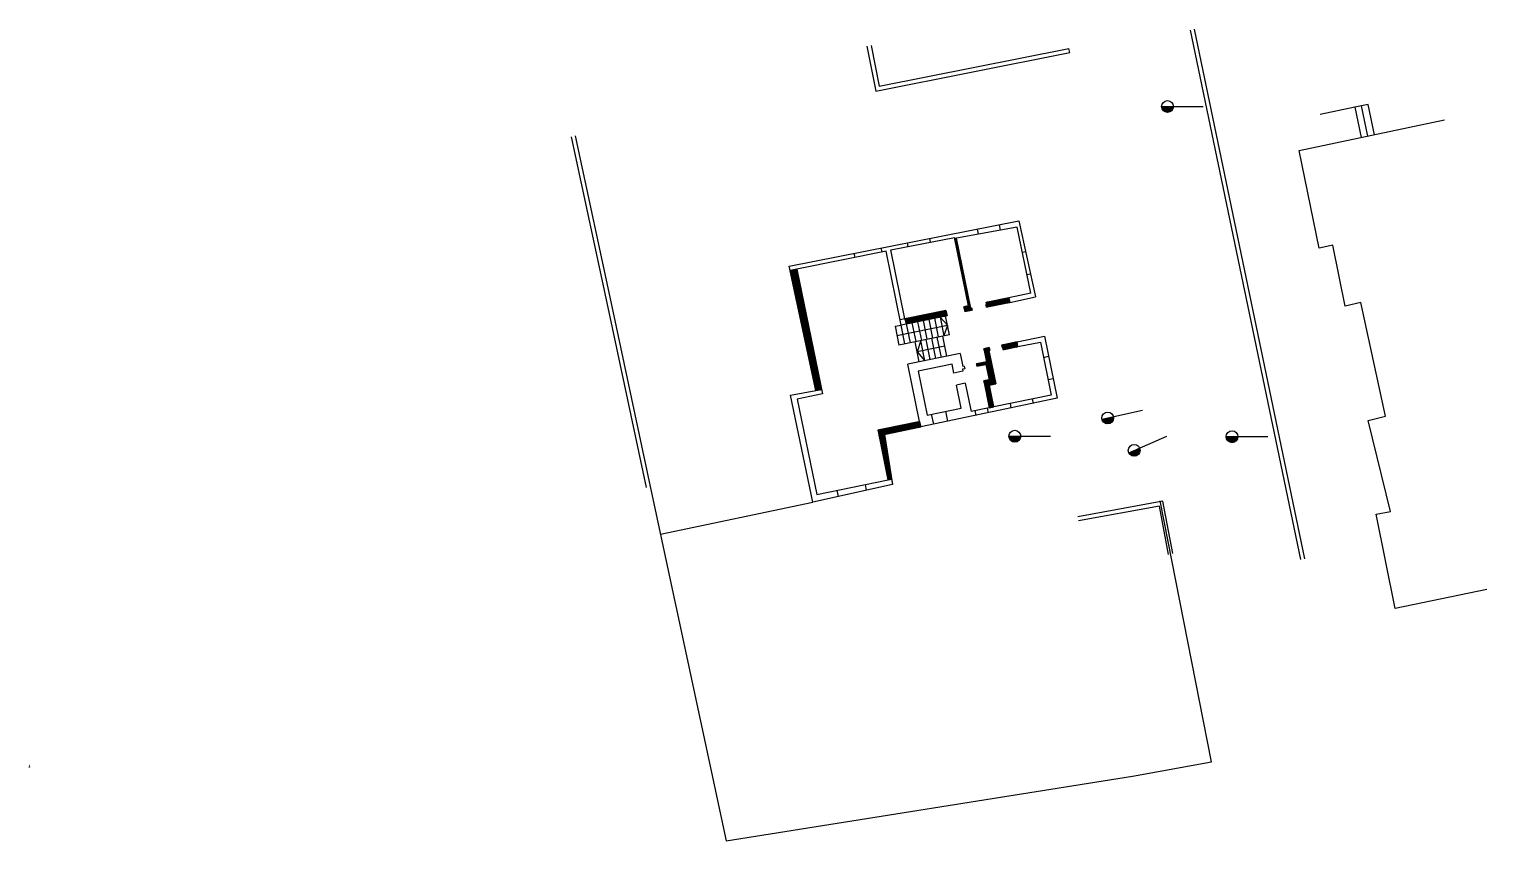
# Model space of a CAD drawing. Header units: inches. Extents: x 179756 to 186763, y 675937 to 679838.
import ezdxf

# ---------------------------------------------------------------- set-up
doc = ezdxf.new("R2010")
doc.units = ezdxf.units.IN
doc.header["$MEASUREMENT"] = 0
for name, pattern in [('BORDER2', [0.875, 0.25, -0.125, 0.25, -0.125, 0, -0.125]), ('DASHED2', [0.375, 0.25, -0.125]), ('HIDDEN2', [0.1875, 0.125, -0.0625])]:
    doc.linetypes.add(name, pattern=pattern)
for name, color, linetype in [('4701', 80, 'Continuous'), ('A-Anno-Dim 100', 9, 'Continuous'), ('A-Anno-Dim 25', 9, 'Continuous'), ('A-Anno-Dim 50', 9, 'Continuous'), ('A-Anno-Symbol 100', 2, 'Continuous'), ('A-Anno-Symbol 25', 2, 'Continuous'), ('A-Anno-Symbol 50', 2, 'Continuous'), ('A-Anno-Text 100', 2, 'Continuous'), ('A-Anno-Text 25', 2, 'Continuous'), ('A-Anno-Text 50', 2, 'Continuous'), ('A-Building Line', 240, 'BORDER2'), ('A-CENTER', 12, 'BORDER2'), ('A-Concrete', 4, 'Continuous'), ('A-Dashed', 9, 'DASHED2'), ('A-Demo', 2, 'Continuous'), ('A-Demolition-hatch', 50, 'Continuous'), ('A-Door', 9, 'Continuous'), ('A-Elec', 2, 'Continuous'), ('A-Elec Dashed', 12, 'Continuous'), ('A-Flor-Strs', 8, 'Continuous'), ('A-Furn', 12, 'Continuous'), ('A-Ground', 4, 'Continuous'), ('A-Hatch Conc.', 141, 'Continuous'), ('A-Hatch Elevation', 30, 'Continuous'), ('A-Hatch Shadow', 253, 'Continuous'), ('A-Hatch Wall', 240, 'Continuous'), ('A-Hatch Window', 96, 'Continuous'), ('A-HATCH-01', 30, 'Continuous'), ('A-HATCH-02', 140, 'Continuous'), ('A-HATCH-03', 72, 'Continuous'), ('A-HATCH-04', 201, 'Continuous'), ('A-HATCH-05', 40, 'Continuous'), ('A-HATCH-06', 61, 'Continuous'), ('A-hatch-floor', 253, 'Continuous'), ('A-Kkt', 2, 'DASHED2'), ('A-Light Fixture', 2, 'Continuous'), ('A-Ovhd', 9, 'HIDDEN2'), ('A-pfix', 12, 'Continuous'), ('A-Pool', 131, 'Continuous'), ('A-Property Line', 162, 'BORDER2'), ('A-View 1', 3, 'Continuous'), ('A-View 2', 2, 'Continuous'), ('A-view 3', 9, 'Continuous'), ('A-View 4', 8, 'Continuous'), ('A-View 5', 12, 'Continuous'), ('A-Wall', 3, 'Continuous'), ('A-Wall Hatch', 252, 'Continuous'), ('A-Wall_Head', 8, 'DASHED2'), ('A-Window', 12, 'Continuous'), ('A-Window sill', 9, 'Continuous')]:
    doc.layers.add(name, color=color, linetype=linetype)
doc.layers.add('A-Area', color=11, linetype='Continuous', plot=False)
doc.layers.add('A-unplot', color=3, linetype='Continuous', plot=False)
pattern_1 = [(45, (0, 0), (-0.088388347648, 0.088388347648), [])]

# ---------------------------------------------------------------- blocks, each defined once
blk = doc.blocks.new('BIVW-H')
at = {"layer": '4701'}
for p, q in [((-0.284, 0), (1.72, 0)), ((-0.263, -0.02), (0.263, -0.02)), ((-0.261, -0.04), (0.261, -0.04)), ((-0.257, -0.06), (0.257, -0.06)), ((-0.252, -0.08), (0.252, -0.08)), ((-0.244, -0.1), (0.244, -0.1)), ((-0.235, -0.12), (0.235, -0.12)), ((-0.224, -0.14), (0.224, -0.14)), ((-0.21, -0.16), (0.21, -0.16)), ((-0.193, -0.18), (0.193, -0.18)), ((-0.172, -0.2), (0.172, -0.2)), ((-0.146, -0.22), (0.146, -0.22)), ((-0.11, -0.24), (0.11, -0.24)), ((-0.046, -0.26), (0.046, -0.26))]:
    blk.add_line(p, q, dxfattribs=at)
blk.add_circle((0, 0), 0.284, dxfattribs=at)
blk = doc.blocks.new('layers')
at = {"layer": 'A-HATCH-01'}
blk.add_hatch(color=256, dxfattribs=at).paths.add_polyline_path([(-17, -137), (-17, -129), (-8, -129), (-8, -137)])
at = {"layer": 'A-HATCH-02'}
blk.add_hatch(color=256, dxfattribs=at).paths.add_polyline_path([(-6, -126), (-6, -118), (3, -118), (3, -126)])
at = {"layer": 'A-HATCH-03'}
blk.add_hatch(color=256, dxfattribs=at).paths.add_polyline_path([(-17, -126), (-17, -118), (-8, -118), (-8, -126)])
at = {"layer": 'A-HATCH-04'}
blk.add_hatch(color=256, dxfattribs=at).paths.add_polyline_path([(-6, -104), (-6, -96), (3, -96), (3, -104)])
at = {"layer": 'A-HATCH-05'}
blk.add_hatch(color=256, dxfattribs=at).paths.add_polyline_path([(-17, -115), (-17, -107), (-8, -107), (-8, -115)])
at = {"layer": 'A-HATCH-06'}
blk.add_hatch(color=256, dxfattribs=at).paths.add_polyline_path([(-17, -104), (-17, -96), (-8, -96), (-8, -104)])
at = {"layer": 'A-hatch-floor'}
blk.add_hatch(color=256, dxfattribs=at).paths.add_polyline_path([(-6, -115), (-6, -107), (3, -107), (3, -115)])
at = {"layer": 'A-Pool'}
blk.add_hatch(color=256, dxfattribs=at).paths.add_polyline_path([(-6, -137), (-6, -129), (3, -129), (3, -137)])
blk.add_lwpolyline([(-19, 56), (5, 56)])
for points in [[(-17, -104), (-17, -96), (-8, -96), (-8, -104)], [(-17, -115), (-17, -107), (-8, -107), (-8, -115)], [(-17, -126), (-17, -118), (-8, -118), (-8, -126)], [(-17, -137), (-17, -129), (-8, -129), (-8, -137)], [(-6, -104), (-6, -96), (3, -96), (3, -104)], [(-6, -115), (-6, -107), (3, -107), (3, -115)], [(-6, -126), (-6, -118), (3, -118), (3, -126)], [(-6, -137), (-6, -129), (3, -129), (3, -137)]]:
    blk.add_lwpolyline(points, close=True)
at = {"layer": 'A-Anno-Dim 100'}
blk.add_lwpolyline([(-19, 38), (5, 38)], dxfattribs=at)
at = {"layer": 'A-Anno-Dim 25'}
blk.add_line((-19, 59), (5, 59), dxfattribs=at)
at = {"layer": 'A-Anno-Dim 50'}
blk.add_lwpolyline([(-19, 35), (5, 35)], dxfattribs=at)
at = {"layer": 'A-Anno-Symbol 100'}
blk.add_lwpolyline([(-19, -10), (5, -10)], dxfattribs=at)
at = {"layer": 'A-Anno-Symbol 25'}
blk.add_lwpolyline([(-19, -13), (5, -13)], dxfattribs=at)
at = {"layer": 'A-Anno-Symbol 50'}
blk.add_lwpolyline([(-19, -16), (5, -16)], dxfattribs=at)
at = {"layer": 'A-Anno-Text 100'}
blk.add_lwpolyline([(-19, -19), (5, -19)], dxfattribs=at)
at = {"layer": 'A-Anno-Text 25'}
blk.add_line((-19, 62), (5, 62), dxfattribs=at)
at = {"layer": 'A-Anno-Text 50'}
blk.add_line((-19, 65), (5, 65), dxfattribs=at)
at = {"layer": 'A-Area'}
blk.add_line((-19, 68), (5, 68), dxfattribs=at)
at = {"layer": 'A-Building Line'}
blk.add_lwpolyline([(-19, 53), (5, 53)], dxfattribs=at)
at = {"layer": 'A-CENTER', "ltscale": 0.5}
blk.add_line((-19, -61), (5, -61), dxfattribs=at)
at = {"layer": 'A-Concrete'}
blk.add_lwpolyline([(-19, 50), (5, 50)], dxfattribs=at)
at = {"layer": 'A-Dashed'}
blk.add_lwpolyline([(-19, 47), (5, 47)], dxfattribs=at)
at = {"layer": 'A-Demo'}
blk.add_lwpolyline([(-19, 44), (5, 44)], dxfattribs=at)
at = {"layer": 'A-Demolition-hatch'}
blk.add_lwpolyline([(-19, 41), (5, 41)], dxfattribs=at)
at = {"layer": 'A-Door'}
blk.add_lwpolyline([(-19, 32), (5, 32)], dxfattribs=at)
at = {"layer": 'A-Elec'}
blk.add_lwpolyline([(-19, 29), (5, 29)], dxfattribs=at)
at = {"layer": 'A-Elec Dashed'}
blk.add_lwpolyline([(-19, 26), (5, 26)], dxfattribs=at)
at = {"layer": 'A-Flor-Strs'}
blk.add_line((-19, 71), (5, 71), dxfattribs=at)
at = {"layer": 'A-Furn'}
blk.add_lwpolyline([(-19, 23), (5, 23)], dxfattribs=at)
at = {"layer": 'A-Ground'}
blk.add_line((-19, -55), (5, -55), dxfattribs=at)
at = {"layer": 'A-Hatch Conc.'}
blk.add_lwpolyline([(-19, 20), (5, 20)], dxfattribs=at)
at = {"layer": 'A-Hatch Elevation'}
blk.add_lwpolyline([(-19, 17), (5, 17)], dxfattribs=at)
at = {"layer": 'A-Hatch Shadow'}
blk.add_lwpolyline([(-19, 14), (5, 14)], dxfattribs=at)
at = {"layer": 'A-Hatch Wall'}
blk.add_lwpolyline([(-19, 11), (5, 11)], dxfattribs=at)
at = {"layer": 'A-Hatch Window'}
blk.add_lwpolyline([(-19, 8), (5, 8)], dxfattribs=at)
at = {"layer": 'A-HATCH-01'}
blk.add_line((5, -89), (-19, -89), dxfattribs=at)
at = {"layer": 'A-HATCH-02'}
blk.add_line((5, -86), (-19, -86), dxfattribs=at)
at = {"layer": 'A-HATCH-03'}
blk.add_line((5, -83), (-19, -83), dxfattribs=at)
at = {"layer": 'A-HATCH-04'}
blk.add_line((5, -74), (-19, -74), dxfattribs=at)
at = {"layer": 'A-HATCH-05'}
blk.add_line((5, -77), (-19, -77), dxfattribs=at)
at = {"layer": 'A-HATCH-06'}
blk.add_line((5, -71), (-19, -71), dxfattribs=at)
at = {"layer": 'A-hatch-floor'}
blk.add_line((5, -80), (-19, -80), dxfattribs=at)
at = {"layer": 'A-Kkt'}
blk.add_lwpolyline([(-19, 5), (5, 5)], dxfattribs=at)
at = {"layer": 'A-Light Fixture'}
blk.add_lwpolyline([(-19, 2), (5, 2)], dxfattribs=at)
at = {"layer": 'A-Ovhd'}
blk.add_lwpolyline([(-19, -1), (5, -1)], dxfattribs=at)
at = {"layer": 'A-pfix'}
blk.add_line((-19, -58), (5, -58), dxfattribs=at)
at = {"layer": 'A-Pool'}
blk.add_line((5, -92), (-19, -92), dxfattribs=at)
blk.add_lwpolyline([(-19, -4), (5, -4)], dxfattribs=at)
at = {"layer": 'A-Property Line'}
blk.add_lwpolyline([(-19, -7), (5, -7)], dxfattribs=at)
at = {"layer": 'A-unplot'}
blk.add_lwpolyline([(-19, -22), (5, -22)], dxfattribs=at)
at = {"layer": 'A-View 1'}
blk.add_lwpolyline([(-19, -25), (5, -25)], dxfattribs=at)
at = {"layer": 'A-View 2'}
blk.add_lwpolyline([(-19, -28), (5, -28)], dxfattribs=at)
at = {"layer": 'A-view 3'}
blk.add_lwpolyline([(-19, -31), (5, -31)], dxfattribs=at)
at = {"layer": 'A-View 4'}
blk.add_lwpolyline([(-19, -34), (5, -34)], dxfattribs=at)
at = {"layer": 'A-View 5'}
blk.add_lwpolyline([(-19, -37), (5, -37)], dxfattribs=at)
at = {"layer": 'A-Wall'}
blk.add_lwpolyline([(-19, -40), (5, -40)], dxfattribs=at)
at = {"layer": 'A-Wall Hatch'}
blk.add_lwpolyline([(-19, -43), (5, -43)], dxfattribs=at)
at = {"layer": 'A-Wall_Head'}
blk.add_lwpolyline([(-19, -46), (5, -46)], dxfattribs=at)
at = {"layer": 'A-Window'}
blk.add_lwpolyline([(-19, -49), (5, -49)], dxfattribs=at)
at = {"layer": 'A-Window sill'}
blk.add_lwpolyline([(-19, -52), (5, -52)], dxfattribs=at)

msp = doc.modelspace()

# ---------------------------------------------------------------- hatches: boundary and pattern name
at = {"layer": 'A-Demolition-hatch', "transparency": 33554687}
h = msp.add_hatch(dxfattribs=at)
h.set_pattern_fill('ANSI31', color=256)
h.set_pattern_definition(pattern_1)
h.paths.add_polyline_path([(184213.4, 678833.5), (184205.5, 678832.1), (184271.6, 678508.6), (184279.5, 678510.2)])
h = msp.add_hatch(dxfattribs=at)
h.set_pattern_fill('ANSI31', color=256)
h.set_pattern_definition(pattern_1)
h.paths.add_polyline_path([(183446.8, 678684.1), (183413.3, 678677.2), (183538.1, 678100.7), (183565, 678105.5)])
h = msp.add_hatch(dxfattribs=at)
h.set_pattern_fill('ANSI31', color=256)
h.set_pattern_definition(pattern_1)
h.paths.add_polyline_path([(184469.4, 678524.5), (184465, 678547.1), (184356.1, 678524.9), (184358.5, 678513.1), (184354.6, 678512.3), (184356.8, 678501.5)])
h = msp.add_hatch(dxfattribs=at)
h.set_pattern_fill('ANSI31', color=256)
h.set_pattern_definition(pattern_1)
h.paths.add_polyline_path([(184168.1, 678460.9), (184162.9, 678486.4), (183965.9, 678446.2), (183971.1, 678420.7)])
h = msp.add_hatch(dxfattribs=at)
h.set_pattern_fill('ANSI31', color=256)
h.set_pattern_definition(pattern_1)
h.paths.add_polyline_path([(184279.5, 678510.2), (184271.6, 678508.6), (184248.1, 678503.8), (184252.9, 678480.3), (184288.2, 678487.5), (184286, 678498.3), (184282.1, 678497.5)])
h = msp.add_hatch(dxfattribs=at)
h.set_pattern_fill('ANSI31', color=256)
h.set_pattern_definition(pattern_1)
h.paths.add_polyline_path([(184504.3, 678334.7), (184430.7, 678319.6), (184433.3, 678306.9), (184435.2, 678307.3), (184437.4, 678296.5), (184508.8, 678312)])
h = msp.add_hatch(dxfattribs=at)
h.set_pattern_fill('ANSI31', color=256)
h.set_pattern_definition(pattern_1)
h.paths.add_polyline_path([(184369.6, 678293.9), (184373.5, 678294.7), (184370.9, 678307.4), (184344.4, 678302), (184357.3, 678239.3), (184309.2, 678229.5), (184311.7, 678217.8), (184354.8, 678226.6), (184369.8, 678153.1), (184344.3, 678147.9), (184370.7, 678018.5), (184393.3, 678023.1), (184372, 678127), (184402.4, 678133.2)])
h = msp.add_hatch(dxfattribs=at)
h.set_pattern_fill('ANSI31', color=256)
h.set_pattern_definition(pattern_1)
h.paths.add_polyline_path([(183868.7, 677918), (183836.3, 677911.4), (183841.9, 677884.3), (183867.7, 677889.6), (183874.2, 677890.9)])
h = msp.add_hatch(dxfattribs=at)
h.set_pattern_fill('ANSI31', color=256)
h.set_pattern_definition(pattern_1)
h.paths.add_polyline_path([(184041.6, 677926.1), (184036.2, 677952.2), (183868.7, 677918), (183874.2, 677890.9)])
h = msp.add_hatch(dxfattribs=at)
h.set_pattern_fill('ANSI31', color=256)
h.set_pattern_definition(pattern_1)
h.paths.add_polyline_path([(183867.7, 677889.6), (183841.9, 677884.3), (183885.4, 677671.4), (183895.2, 677673.4), (183901.6, 677674.7)])

# ---------------------------------------------------------------- linework, layer by layer
at = {"layer": 'A-Demo', "transparency": 33554687}
for p, q in [((183538.1, 678100.7), (183408.6, 678698.9)), ((183446.8, 678684.1), (183569.3, 678084.5)), ((184354.6, 678512.3), (184358.5, 678513.1)), ((184354.6, 678512.3), (184356.8, 678501.5)), ((184358.5, 678513.1), (184356.1, 678524.9)), ((184469.4, 678524.5), (184356.8, 678501.5)), ((184504.3, 678334.7), (184430.7, 678319.6)), ((184430.7, 678319.6), (184433.3, 678306.9)), ((184433.3, 678306.9), (184435.2, 678307.3)), ((184435.2, 678307.3), (184437.4, 678296.5)), ((184508.8, 678312), (184437.4, 678296.5)), ((184697, 678063.6), (184041.6, 677926.1)), ((183836.3, 677911.4), (184036.2, 677952.2)), ((183885.4, 677671.4), (183836.3, 677911.4)), ((183868.7, 677918), (183874.2, 677890.9)), ((183841.9, 677884.3), (183867.7, 677889.6)), ((183867.7, 677889.6), (183901.6, 677674.7)), ((183867.7, 677889.6), (183905.7, 677648.8))]:
    msp.add_line(p, q, dxfattribs=at)
for points in [[(184213.4, 678833.5), (184205.5, 678832.1)], [(183446.8, 678684.1), (183413.3, 678677.2)], [(184356.1, 678524.9), (184465, 678547.1)], [(184271.6, 678508.6), (184279.5, 678510.2)], [(183965.9, 678446.2), (183942.4, 678441.4)], [(183965.9, 678446.2), (183971.1, 678420.9)], [(183538.1, 678100.7), (183565, 678105.5)], [(184370.7, 678018.5), (184393.3, 678023.1)], [(184041.6, 677926.1), (183867.7, 677889.6)]]:
    msp.add_lwpolyline(points, dxfattribs=at)
at = {"layer": 'A-View 2', "transparency": 33554687}
for p, q in [((183408.6, 678698.9), (184513, 678915.9)), ((183408.6, 678698.9), (184513, 678915.9)), ((184505.8, 678886.1), (184213.4, 678833.5)), ((184425.1, 678871.6), (184419.8, 678897.6)), ((184570.6, 678568.7), (184505.8, 678886.1)), ((184513, 678915.9), (184593.5, 678551.9)), ((184513, 678915.9), (184593.5, 678551.9)), ((183898.3, 678777.3), (184204.6, 678836.8)), ((183981.7, 678793.5), (183978.2, 678810.8)), ((184088.7, 678814.3), (184085.2, 678831.8)), ((184271.6, 678508.6), (184204.6, 678836.8)), ((184282.1, 678497.5), (184213.4, 678833.5)), ((184318.7, 678852.5), (184313.8, 678876.8)), ((183875, 678771.6), (183446.8, 678684.1)), ((183726, 678741.1), (183722, 678760.7)), ((183855.4, 678767.5), (183851.4, 678787.1)), ((183947.6, 678415.9), (183875, 678771.6)), ((183965.9, 678446.2), (183898.3, 678777.3)), ((184530.2, 678766.6), (184545.3, 678769.7)), ((183538.1, 678100.7), (183408.6, 678698.9)), ((184552.2, 678658.8), (184569.1, 678662.3)), ((184570.6, 678568.7), (184465, 678547.1)), ((184469.4, 678524.5), (184593.5, 678551.9)), ((184168.1, 678460.9), (183947.6, 678415.9)), ((184162.9, 678486.4), (183965.9, 678446.2)), ((184162.9, 678486.4), (184168.1, 678460.9)), ((184248.1, 678503.8), (184271.6, 678508.6)), ((184248.1, 678503.8), (184252.9, 678480.3)), ((184288.2, 678487.5), (184252.9, 678480.3)), ((184286, 678498.3), (184282.1, 678497.5)), ((184286, 678498.3), (184288.2, 678487.5)), ((183918.2, 678409.9), (183947.6, 678415.9)), ((183918.2, 678409.9), (183936.6, 678319.8)), ((183927.4, 678364.8), (184170.4, 678414.5)), ((183945.2, 678415.4), (183963.6, 678325.3)), ((183972.2, 678420.9), (183990.6, 678330.8)), ((183999.2, 678426.4), (184017.6, 678336.3)), ((184026.2, 678432), (184044.6, 678341.8)), ((184053.2, 678437.5), (184071.6, 678347.3)), ((184080.2, 678443), (184098.6, 678352.8)), ((184107.2, 678448.5), (184125.6, 678358.4)), ((184134.2, 678454), (184152.6, 678363.9)), ((184134.2, 678454), (184170.4, 678414.5)), ((184170.4, 678414.5), (184152.6, 678363.9)), ((184179.6, 678369.4), (184161.2, 678459.5)), ((184179.6, 678369.4), (183936.6, 678319.8)), ((184147.3, 678362.8), (184015, 678335.8)), ((184034.8, 678238.8), (184015, 678335.8)), ((184041.5, 678341.2), (184024.9, 678287.3)), ((184061.3, 678244.2), (184041.5, 678341.2)), ((184087.7, 678249.6), (184067.9, 678346.6)), ((184114.2, 678255), (184094.4, 678352)), ((184140.7, 678260.4), (184120.8, 678357.4)), ((184167.1, 678265.8), (184147.3, 678362.8)), ((184504.3, 678334.7), (184636.1, 678361.6)), ((184616.7, 678333.2), (184668.6, 678079.4)), ((184636.1, 678361.6), (184697, 678063.6)), ((184636.1, 678361.6), (184697, 678063.6)), ((184230.8, 678278.8), (183980, 678227.6)), ((184157.2, 678314.3), (184024.9, 678287.3)), ((184024.9, 678287.3), (184061.3, 678244.2)), ((184230.8, 678278.8), (184243.6, 678216.1)), ((184370.9, 678307.4), (184344.4, 678302)), ((184344.4, 678302), (184357.3, 678239.3)), ((184373.5, 678294.7), (184369.6, 678293.9)), ((184369.6, 678293.9), (184402.4, 678133.2)), ((184370.9, 678307.4), (184373.5, 678294.7)), ((184631.5, 678260.6), (184655.7, 678265.6)), ((184036.2, 677952.2), (183980, 678227.6)), ((184192.2, 678228), (184029.5, 678194.8)), ((184029.5, 678194.8), (184072.8, 677983.2)), ((184201, 678184.9), (184192.2, 678228)), ((184244.1, 678193.7), (184201, 678184.9)), ((184252.9, 678205.7), (184242.1, 678203.5)), ((184242.1, 678203.5), (184244.1, 678193.7)), ((184250.5, 678217.5), (184243.6, 678216.1)), ((184250.5, 678217.5), (184252.9, 678205.7)), ((184357.3, 678239.3), (184309.2, 678229.5)), ((184309.2, 678229.5), (184311.7, 678217.8)), ((184311.7, 678217.8), (184354.8, 678226.6)), ((184354.8, 678226.6), (184369.8, 678153.1)), ((184255.9, 678135.9), (184212.8, 678127.1)), ((184235.4, 678016.4), (184212.8, 678127.1)), ((184255.9, 678135.9), (184283.5, 678000.7)), ((184369.8, 678153.1), (184344.3, 678147.9)), ((184344.3, 678147.9), (184370.7, 678018.5)), ((184372, 678127), (184402.4, 678133.2)), ((184393.3, 678023.1), (184372, 678127)), ((184653.4, 678153.9), (184677.5, 678158.8)), ((183415.4, 678078.9), (183538.1, 678100.7)), ((183415.4, 678078.9), (183538.1, 678100.7)), ((183523.5, 677564.2), (183415.4, 678078.9)), ((183523.5, 677564.2), (183415.4, 678078.9)), ((183569.3, 678084.5), (183447.8, 678059.6)), ((183447.8, 678059.6), (183541.5, 677601.1)), ((184697, 678063.6), (184041.6, 677926.1)), ((184668.6, 678079.4), (184393.3, 678023.1)), ((184577.5, 678060.8), (184581.8, 678039.4)), ((184072.8, 677983.2), (184235.4, 678016.4)), ((184092.4, 677987.2), (184102.3, 677938.8)), ((184160.9, 678001.2), (184170.8, 677953.2)), ((184370.7, 678018.5), (184283.5, 678000.7)), ((184301.2, 678004.3), (184305.8, 677981.5)), ((184360.9, 678016.5), (184365.5, 677994)), ((184470.7, 678039), (184475.1, 678017)), ((184036.2, 677952.2), (184041.6, 677926.1)), ((183905.7, 677648.8), (183523.5, 677564.2)), ((183905.7, 677648.8), (183523.5, 677564.2)), ((183541.5, 677601.1), (183885.4, 677671.4)), ((183638.5, 677620.9), (183644.6, 677591)), ((183773.7, 677648.6), (183779.4, 677620.8)), ((183885.4, 677671.4), (183901.6, 677674.7)), ((183895.2, 677673.4), (183885.4, 677671.4)), ((183901.6, 677674.7), (183905.7, 677648.8))]:
    msp.add_line(p, q, dxfattribs=at)
at = {"layer": 'A-View 2', "transparency": 33554687, "flags": 128}
for points in [[(185336.1, 679833.9), (185866.9, 677288.5)], [(185355.7, 679838), (185886.5, 677292.6)], [(183783, 679756.2), (183825.8, 679540.4)], [(183802.7, 679760.1), (183841.5, 679563.9)], [(183825.8, 679540.4), (184757.9, 679725.1)], [(183841.5, 679563.9), (184754, 679744.7)], [(184757.9, 679725.1), (184754, 679744.7)], [(186222.7, 679330.7), (186192.5, 679475.9), (186128.5, 679462.6), (185961.9, 679428)], [(186128.5, 679462.6), (186158.9, 679318)], [(186157.9, 679468.8), (186188.3, 679324.2)], [(186762.7, 677144.9), (186321.7, 677052.8), (186231.4, 677506.7), (186299, 677520.2), (186191.9, 677957.3), (186276.3, 677977.4), (186157.3, 678524.3), (186081.9, 678506.3), (186021.8, 678799), (185956.9, 678785.7), (185860.4, 679255.2), (186559.4, 679402.2)], [(182361.5, 679321), (182541.6, 678478.2)], [(182381, 679325.2), (182561.1, 678482.4)], [(182541.6, 678478.2), (182721.7, 677635.5)], [(182561.1, 678482.4), (182741.2, 677639.7)], [(182741.2, 677639.7), (183106.2, 675936.6), (185059.8, 676247.2), (185439.9, 676316.7), (185192.3, 677571.5)], [(182790.3, 677410.2), (183523.5, 677564.2)], [(185252.7, 677317), (185204.8, 677568.7), (184796.4, 677494.3)], [(185233, 677313.2), (185188.9, 677545.5), (184800, 677474.6)]]:
    msp.add_lwpolyline(points, dxfattribs=at)
at = {"layer": 'A-View 2', "transparency": 33554687}
for points in [[(184465, 678547.1), (184469.5, 678524)], [(184508.8, 678312), (184504.3, 678334.7)], [(184508.8, 678312), (184616.7, 678333.2)]]:
    msp.add_lwpolyline(points, dxfattribs=at)

# ---------------------------------------------------------------- block references
at = {"transparency": 33554687, "xscale": 0.03937007874015748, "yscale": 0.03937007874015748, "zscale": 0.03937007874015748}
msp.add_blockref('layers', (179756.8, 676296.8), dxfattribs=at)
at = {"layer": 'A-View 2', "transparency": 33554687, "xscale": 100, "yscale": 100, "zscale": 100}
for p in [(185227.9, 679466.1), (184493.7, 677881.4), (185538.1, 677879.3)]:
    msp.add_blockref('BIVW-H', p, dxfattribs=at)
at = {"layer": 'A-View 2', "transparency": 33554687}
for p, xscale, yscale, zscale, rotation in [((184940.3, 677969), 99.99999999999999, 99.99999999999999, 99.99999999999999, 12.50710376216746), ((185067.6, 677813.2), 100, 100, 100, 23.54554300538783)]:
    msp.add_blockref('BIVW-H', p, dxfattribs=dict(at, xscale=xscale, yscale=yscale, zscale=zscale, rotation=rotation))

doc.saveas('drawing.dxf')
